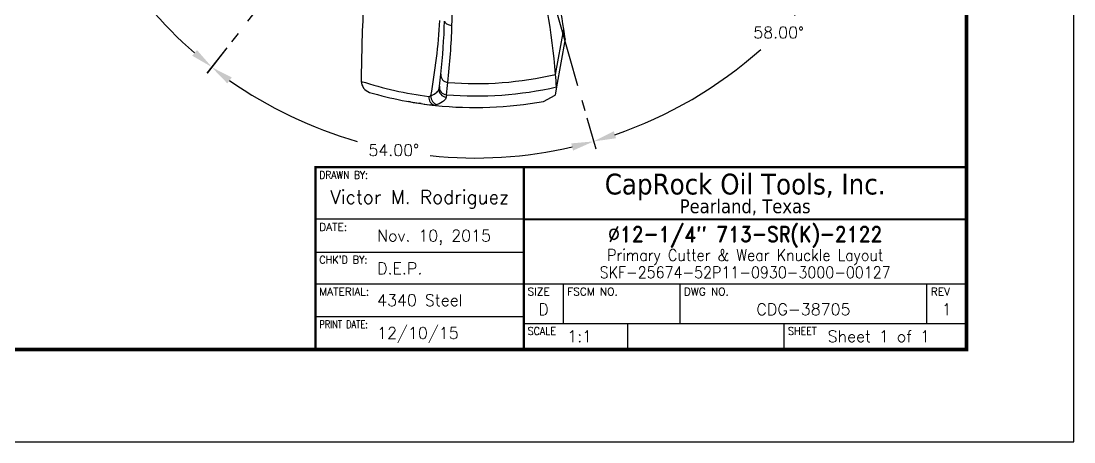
# Model space of a CAD drawing. Extents: x 34 to 102, y 11 to 33.
# Drawn here: x 93.47 to 102, y 10.99 to 14.4 of the extents above; entities that cross this region are included whole.
import ezdxf
from ezdxf.enums import TextEntityAlignment as Align

# ---------------------------------------------------------------- set-up
doc = ezdxf.new("R2010")
doc.units = 0
doc.header["$MEASUREMENT"] = 0
doc.header["$PDMODE"] = 35
doc.linetypes.add('CENTER2', pattern=[1.125, 0.75, -0.125, 0.125, -0.125])
doc.layers.get('Defpoints').update_dxf_attribs({"color": 10, "linetype": 'CONTINUOUS'})
for name, color, linetype in [('CLine', 5, 'CENTER2'), ('Default', 7, 'CONTINUOUS'), ('Dims', 4, 'CONTINUOUS'), ('ODG-42752R1', 7, 'CONTINUOUS'), ('Title Block', 7, 'CONTINUOUS')]:
    doc.layers.add(name, color=color, linetype=linetype)
doc.styles.add('Block', font='tahoma.ttf')
doc.styles.add('RomanD', font='romand.shx', dxfattribs={"width": 0.9})
doc.styles.add('RomanS', font='romans')
doc.dimstyles.get("Standard").update_dxf_attribs({"dimtxt": 0.094, "dimasz": 0.18, "dimexe": 0.0625, "dimexo": 0.0625, "dimgap": 0.09, "dimtad": 0, "dimtih": 1, "dimtoh": 1, "dimdec": 4, "dimzin": 4, "dimdsep": 46, "dimtxsty": 'RomanS', "dimcen": 0.09, "dimazin": 1, "dimtfac": 1, "dimtdec": 4, "dimtofl": 0, "dimtmove": 0, "dimatfit": 1, "dimfxl": 1, "dimtfill": 1, "dimtolj": 1, "dimtzin": 0, "dimarcsym": 0})

# ---------------------------------------------------------------- blocks, each defined once
blk = doc.blocks.new('SE')
at = {"layer": 'ODG-42752R1', "color": 7, "linetype": 'Continuous'}
for p, q in [((8.7186, 3.0167), (8.7844, 3.3841)), ((8.7957, 3.304), (8.7261, 2.9151)), ((8.7186, 3.0167), (8.7187, 3.0164)), ((7.7751, 2.9019), (7.7775, 2.9204)), ((8.7261, 2.9151), (8.7143, 2.849)), ((7.6929, 2.8375), (7.7086, 2.8432)), ((7.8346, 2.8512), (7.8321, 2.8325)), ((7.8346, 2.8512), (7.8346, 2.8512)), ((8.622, 2.7981), (8.7143, 2.849)), ((7.5442, 2.7936), (7.5274, 2.7966)), ((7.6312, 2.7797), (7.6143, 2.7822)), ((7.7187, 2.7683), (7.7017, 2.7703)), ((7.7604, 2.7725), (7.7424, 2.7658)), ((7.7424, 2.7658), (7.7464, 2.7652))]:
    blk.add_line(p, q, dxfattribs=at)
for centre, radius, start, end in [((3.5874, 2.6147), 5.147, 4.4794, 15.89294), ((3.592, 2.6083), 5.25, 8.49747, 16), ((1.5504, 3.6252), 6.3325, 358.08865, 0.83825), ((24.313, 2.787), 17.1696, 177.23425, 179.42191), ((2.5064, 3.7796), 5.2858, 349.79591, 356.45898), ((2.3222, 3.6207), 5.5, 353.7076, 358.2095), ((1.7049, 3.6197), 6.1779, 353.78535, 358.09203), ((3.592, 2.6083), 5.25, 7.61466, 8.49747), ((2.3607, 3.6161), 5.4613, 352.68125, 353.71123), ((8.0704, 5.8105), 2.8684, 265.52432, 283.0627), ((3.4931, 2.5797), 5.2438, 3.66718, 4.77673), ((8.0704, 5.8105), 2.9969, 252.00113, 262.76428), ((7.2433, 2.9647), 0.099, 182.59269, 251.30746), ((7.8391, 2.9131), 0.0621, 173.2405, 265.82152), ((2.3342, 3.5601), 5.5459, 352.65614, 353.69403), ((8.0704, 5.8105), 2.9688, 265.44485, 282.7615), ((8.0704, 5.8105), 3.0625, 253.71368, 263.92738), ((7.7555, 2.8278), 0.0634, 171.20563, 258.05837), ((8.0704, 5.8105), 3.0625, 260.10662, 261.75568), ((8.0704, 5.8105), 3.0625, 261.75568, 263.40626), ((8.0704, 5.8105), 3.0625, 263.40626, 263.92738), ((8.0704, 5.8105), 3.0625, 263.92738, 280.37648)]:
    blk.add_arc(centre, radius, start, end, dxfattribs=at)
for centre, major_axis, ratio, start_param, end_param in [((7.882, 3.4469), (-0.0625, 0.002), 0.526971, 0, 1.545349), ((7.8512, 3.011), (-0.0621, 0.0069), 0.964315, 0, 1.601373), ((7.837, 2.8937), (-0.062, 0.0082), 0.982828, 0, 1.621155), ((7.7667, 2.8336), (-0.0226, 0.0583), 0.924504, 1.071639, 2.63697)]:
    blk.add_ellipse(centre, major_axis=major_axis, ratio=ratio, start_param=start_param, end_param=end_param, dxfattribs=at)
for points in [[(7.7086, 2.8432), (7.7293, 2.8516), (7.7451, 2.8608), (7.7672, 2.8805), (7.7736, 2.8909), (7.7751, 2.9019)], [(7.8321, 2.8325), (7.8306, 2.8212), (7.8238, 2.8105), (7.7998, 2.7904), (7.7828, 2.781), (7.7604, 2.7725)]]:
    blk.add_open_spline(points, degree=3, knots=[0, 0, 0, 0, 0.5, 0.5, 1, 1, 1, 1], dxfattribs=at)
blk = doc.blocks.new('*D606')
at = {"layer": 'Defpoints', "color": 0, "transparency": 16777216}
for p in [(97.1532, 16.7586), (97.1532, 16.7586), (93.9604, 16.4231), (93.921, 15.4963), (95.1767, 14.2289)]:
    blk.add_point(p, dxfattribs=at)
at = {"layer": 'Dims', "color": 0, "lineweight": -2, "transparency": 16777216}
for p, q in [((93.8983, 16.4165), (93.6401, 16.3894)), ((95.1382, 14.1796), (94.9784, 13.975))]:
    blk.add_line(p, q, dxfattribs=at)
for start, end in [(188.97248, 206.44433), (211.62054, 229.02752)]:
    blk.add_arc((97.1532, 16.7586), 3.47, start, end, dxfattribs=at)
at = {"layer": 'Dims', "color": 0, "transparency": 16777216}
for points in [[(93.6959, 16.2136), (93.7554, 16.2214), (93.7022, 16.3959)], [(94.897, 14.1619), (94.8589, 14.1156), (95.0169, 14.0243)]]:
    blk.add_solid(points, dxfattribs=at)
at = {"layer": 'Dims', "color": 0, "transparency": 16777216, "insert": (94.1183, 15.0764), "char_height": 0.094, "attachment_point": 5, "style": 'RomanS', "bg_fill": 3, "box_fill_scale": 1.25, "bg_fill_color": 256, "bg_fill_true_color": 13158600, "bg_fill_transparency": 0}
blk.add_mtext('\\A1;46.00°', dxfattribs=at)
blk = doc.blocks.new('*D607')
at = {"layer": 'Defpoints', "color": 0, "transparency": 16777216}
for p in [(97.1532, 16.7586), (97.1532, 16.7586), (95.1767, 14.2289), (98.0381, 13.6727), (95.9658, 13.4964)]:
    blk.add_point(p, dxfattribs=at)
at = {"layer": 'Dims', "color": 0, "lineweight": -2, "transparency": 16777216}
for p, q in [((95.1382, 14.1796), (94.9774, 13.9737)), ((98.0553, 13.6126), (98.1273, 13.3615))]:
    blk.add_line(p, q, dxfattribs=at)
for start, end in [(234.9711, 253.97568), (263.93984, 283.0289)]:
    blk.add_arc((97.1532, 16.7586), 3.4716, start, end, dxfattribs=at)
at = {"layer": 'Dims', "color": 0, "transparency": 16777216}
for points in [[(95.1427, 13.8918), (95.1784, 13.94), (95.0159, 14.023)], [(97.9283, 13.4055), (97.9433, 13.3474), (98.1101, 13.4215)]]:
    blk.add_solid(points, dxfattribs=at)
at = {"layer": 'Dims', "color": 0, "transparency": 16777216, "insert": (96.4908, 13.3508), "char_height": 0.094, "attachment_point": 5, "style": 'RomanS', "bg_fill": 3, "box_fill_scale": 1.25, "bg_fill_color": 256, "bg_fill_true_color": 13158600, "bg_fill_transparency": 0}
blk.add_mtext('\\A1;54.00°', dxfattribs=at)
blk = doc.blocks.new('*D608')
at = {"layer": 'Defpoints', "color": 0, "transparency": 16777216}
for p in [(97.1532, 16.7586), (97.1532, 16.7586), (100.2391, 15.8738), (99.1609, 13.9265), (98.0381, 13.6727)]:
    blk.add_point(p, dxfattribs=at)
at = {"layer": 'Dims', "color": 0, "lineweight": -2, "transparency": 16777216}
for p, q in [((100.2992, 15.8565), (100.5504, 15.7845)), ((98.0553, 13.6126), (98.1273, 13.3615))]:
    blk.add_line(p, q, dxfattribs=at)
for start, end in [(318.11455, 341.02891), (288.97109, 311.70587)]:
    blk.add_arc((97.1532, 16.7586), 3.4716, start, end, dxfattribs=at)
at = {"layer": 'Dims', "color": 0, "transparency": 16777216}
for points in [[(100.4076, 15.6391), (100.4648, 15.621), (100.4903, 15.8017)], [(98.2908, 13.447), (98.2727, 13.5042), (98.1101, 13.4215)]]:
    blk.add_solid(points, dxfattribs=at)
at = {"layer": 'Dims', "color": 0, "transparency": 16777216, "insert": (99.608, 14.3039), "char_height": 0.094, "attachment_point": 5, "style": 'RomanS', "bg_fill": 3, "box_fill_scale": 1.25, "bg_fill_color": 256, "bg_fill_true_color": 13158600, "bg_fill_transparency": 0}
blk.add_mtext('\\A1;58.00°', dxfattribs=at)
blk = doc.blocks.new('COT_Dblock')
at = {"layer": 'Title Block'}
for p, q in [((29.5441, 1.8047), (27.8566, 1.8047)), ((27.8566, 1.5389), (29.5441, 1.5389)), ((27.8566, 1.2816), (33.13, 1.2816)), ((29.8647, 0.9609), (29.8647, 1.2816)), ((30.8097, 0.9609), (30.8097, 1.2816)), ((32.8094, 0.9609), (32.8094, 1.2816)), ((27.8566, 1.0158), (29.5441, 1.0158)), ((29.5441, 0.9609), (33.13, 0.9609)), ((30.3878, 0.75), (30.3878, 0.9609)), ((31.6534, 0.75), (31.6534, 0.9609))]:
    blk.add_line(p, q, dxfattribs=at)
at = {"layer": 'Title Block', "color": 8}
blk.add_lwpolyline([(0, 0), (34, 0), (34, 22), (0, 22)], close=True, dxfattribs=at)
at = {"layer": 'Title Block', "const_width": 0.03}
blk.add_lwpolyline([(33.13, 21.25), (0.87, 21.25), (0.87, 0.75), (33.13, 0.75)], close=True, dxfattribs=at)
at = {"layer": 'Title Block', "const_width": 0.0169}
for points in [[(27.8566, 0.75), (27.8566, 2.2266), (33.13, 2.2266)], [(29.5441, 0.75), (29.5441, 2.2266)], [(29.5441, 1.8047), (33.13, 1.8047)]]:
    blk.add_lwpolyline(points, dxfattribs=at)
at = {"layer": 'Title Block', "style": 'RomanS'}
for s, width, p in [('DRAWN BY:', 0.86, (27.8878, 2.1953)), ("CHK'D BY:", 0.91, (27.8878, 1.5077)), ('PRINT DATE:', 0.78, (27.8878, 0.9845)), ('SCALE', 0.9, (29.5753, 0.9297)), ('SHEET', 0.9, (31.6847, 0.9297))]:
    blk.add_text(s, height=0.0625, dxfattribs=dict(at, width=width)).set_placement(p, align=Align.TOP_LEFT)
at = {"layer": 'Title Block', "style": 'Block'}
for s, height, p in [('CapRock Oil Tools, Inc.', 0.16875, (31.337, 2.0898)), ('Pearland, Texas', 0.1125, (31.337, 1.9102))]:
    blk.add_text(s, height=height, dxfattribs=at).set_placement(p, align=Align.MIDDLE_CENTER)
at = {"layer": 'Title Block', "style": 'RomanS'}
for s, p in [('DATE:', (27.8878, 1.7734)), ('MATERIAL:', (27.8878, 1.2503)), ('SIZE', (29.5753, 1.2503)), ('FSCM NO.', (29.8959, 1.2503)), ('DWG NO.', (30.8409, 1.2503)), ('REV', (32.8406, 1.2503))]:
    blk.add_text(s, height=0.0625, dxfattribs=at).set_placement(p, align=Align.TOP_LEFT)
at = {"layer": 'Title Block', "color": 3, "style": 'RomanS'}
blk.add_text('D', height=0.094, dxfattribs=at).set_placement((29.7044, 1.1213), align=Align.TOP_CENTER)
at = {"layer": 'Title Block', "color": 1, "style": 'RomanS', "flags": 8}
for tag, p in [('FNAME', (0.62, 3.75)), ('REVDATE', (0.62, 2.25)), ('USER', (0.62, 0.75))]:
    blk.add_attdef(tag, text='', height=0.047, rotation=90, dxfattribs=at).set_placement(p, align=Align.BOTTOM_LEFT)
at = {"layer": 'Title Block', "color": 3, "style": 'RomanS', "flags": 8}
blk.add_attdef('DRAWN', text='', height=0.11, dxfattribs=at).set_placement((28.7003, 1.9844), align=Align.MIDDLE_CENTER)
for tag, p in [('DDATE', (28.3559, 1.6718)), ('CHECK', (28.3559, 1.406)), ('MATRL', (28.3559, 1.1487)), ('PDATE', (28.3559, 0.8829)), ('SCALE', (29.8959, 0.8555)), ('SHEET', (32.0053, 0.8555))]:
    blk.add_attdef(tag, text='', height=0.094, dxfattribs=at).set_placement(p, align=Align.MIDDLE_LEFT)
at = {"layer": 'Title Block', "color": 3, "style": 'RomanD', "width": 0.9, "flags": 8}
for tag, height, p in [('TITL1', 0.125, (31.337, 1.6835)), ('TITL2', 0.094, (31.337, 1.5143)), ('TITL3', 0.094, (31.337, 1.3739))]:
    blk.add_attdef(tag, text='', height=height, dxfattribs=at).set_placement(p, align=Align.MIDDLE_CENTER)
at = {"layer": 'Title Block', "color": 3, "style": 'RomanS', "flags": 8}
for tag, p in [('FSCM#', (30.3372, 1.1213)), ('DWG#', (31.8095, 1.1213)), ('REV#', (32.9697, 1.1213))]:
    blk.add_attdef(tag, text='', height=0.094, dxfattribs=at).set_placement(p, align=Align.TOP_CENTER)

msp = doc.modelspace()

# ---------------------------------------------------------------- linework, layer by layer
at = {"layer": 'CLine'}
for q in [(95.17671, 14.22887), (98.03807, 13.67268)]:
    msp.add_line((97.15318, 16.75864), q, dxfattribs=at)

# ---------------------------------------------------------------- block references
at = {"layer": 'Default'}
msp.add_blockref('SE', (89.08281, 10.9481), dxfattribs=at)

# ---------------------------------------------------------------- next in the draw order: dimensions: what is measured, and where the dimension line sits
at = {"layer": 'Dims'}
dim = msp.add_angular_dim_2l(base=(93.92098, 15.49629), line1=((97.15318, 16.75864), (95.17671, 14.22887)), line2=((97.15318, 16.75864), (93.96045, 16.42307)), dimstyle='Standard', dxfattribs=at)
dim.commit()
dim.dimension.update_dxf_attribs({"geometry": '*D606', "text_midpoint": (94.11828, 15.07636)})

# ---------------------------------------------------------------- next in the draw order: dimensions: what is measured, and where the dimension line sits
dim = msp.add_angular_dim_2l(base=(95.96583, 13.49642), line1=((97.15318, 16.75864), (98.03807, 13.67268)), line2=((97.15318, 16.75864), (95.17671, 14.22887)), dimstyle='Standard', dxfattribs=at)
dim.commit()
dim.dimension.update_dxf_attribs({"geometry": '*D607', "text_midpoint": (96.49077, 13.35084)})

# ---------------------------------------------------------------- next in the draw order: dimensions: what is measured, and where the dimension line sits
dim = msp.add_angular_dim_2l(base=(99.16091, 13.92652), line1=((97.15318, 16.75864), (100.23914, 15.87375)), line2=((97.15318, 16.75864), (98.03807, 13.67268)), dimstyle='Standard', dxfattribs=at)
dim.commit()
dim.dimension.update_dxf_attribs({"geometry": '*D608', "text_midpoint": (99.60796, 14.30386)})

# ---------------------------------------------------------------- next in the draw order: block references
at = {"layer": 'Title Block'}
ref = msp.add_blockref('COT_Dblock', (68, 10.98594), dxfattribs=at)
ref.add_attrib('TITL1', 'Ø12-1/4" 713-SR(K)-2122', dxfattribs={"color": 3, "height": 0.125, "style": 'RomanD', "width": 0.9, "flags": 8}).set_placement((99.33703, 12.66946), align=Align.MIDDLE_CENTER)
ref.add_attrib('TITL2', 'Primary Cutter & Wear Knuckle Layout', dxfattribs={"color": 3, "height": 0.094, "style": 'RomanD', "width": 0.9, "flags": 8}).set_placement((99.33703, 12.50026), align=Align.MIDDLE_CENTER)
ref.add_attrib('TITL3', 'SKF-25674-52P11-0930-3000-00127', dxfattribs={"color": 3, "height": 0.094, "style": 'RomanD', "width": 0.9, "flags": 8}).set_placement((99.33703, 12.35986), align=Align.MIDDLE_CENTER)
ref.add_attrib('DWG#', 'CDG-38705', dxfattribs={"color": 3, "height": 0.094, "style": 'RomanS', "flags": 8}).set_placement((99.80953, 12.10719), align=Align.TOP_CENTER)
ref.add_attrib('REV#', '1', dxfattribs={"color": 3, "height": 0.094, "style": 'RomanS', "flags": 8}).set_placement((100.96969, 12.10719), align=Align.TOP_CENTER)
ref.add_attrib('SHEET', 'Sheet 1 of 1', dxfattribs={"color": 3, "height": 0.094, "style": 'RomanS', "flags": 8}).set_placement((100.00531, 11.8414), align=Align.MIDDLE_LEFT)
ref.add_attrib('SCALE', '1:1', dxfattribs={"color": 3, "height": 0.094, "style": 'RomanS', "flags": 8}).set_placement((97.89594, 11.8414), align=Align.MIDDLE_LEFT)
ref.add_attrib('DRAWN', 'Victor M. Rodriguez', dxfattribs={"color": 3, "height": 0.11, "style": 'RomanS', "flags": 8}).set_placement((96.70031, 12.97031), align=Align.MIDDLE_CENTER)
ref.add_attrib('DDATE', 'Nov. 10, 2015', dxfattribs={"color": 3, "height": 0.094, "style": 'RomanS', "flags": 8}).set_placement((96.3559, 12.65773), align=Align.MIDDLE_LEFT)
ref.add_attrib('CHECK', 'D.E.P.', dxfattribs={"color": 3, "height": 0.094, "style": 'RomanS', "flags": 8}).set_placement((96.3559, 12.39195), align=Align.MIDDLE_LEFT)
ref.add_attrib('MATRL', '4340 Steel', dxfattribs={"color": 3, "height": 0.094, "style": 'RomanS', "flags": 8}).set_placement((96.3559, 12.13461), align=Align.MIDDLE_LEFT)
ref.add_attrib('PDATE', '12/10/15', dxfattribs={"color": 3, "height": 0.094, "style": 'RomanS', "flags": 8}).set_placement((96.3559, 11.86883), align=Align.MIDDLE_LEFT)

doc.saveas('drawing.dxf')
